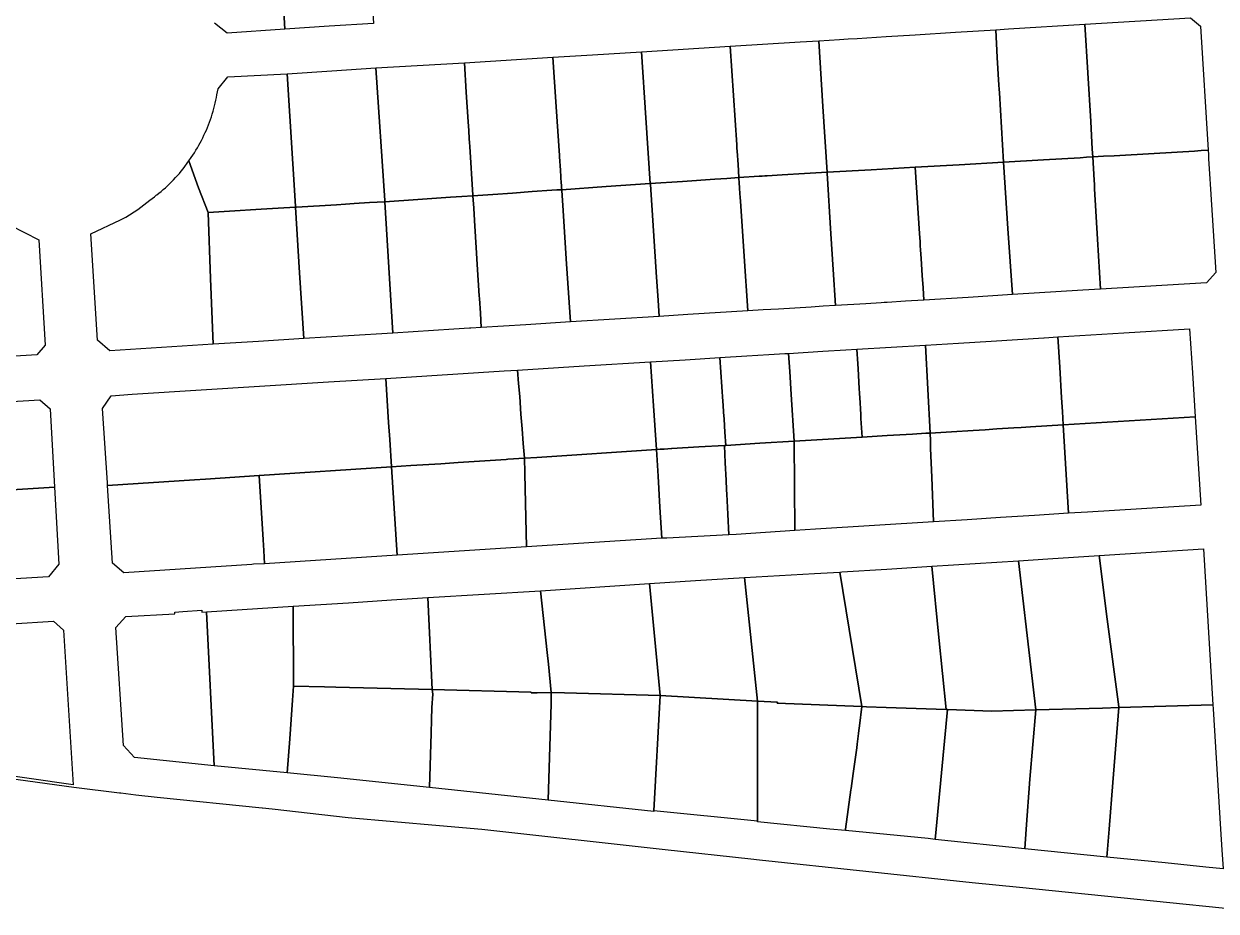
# Model space of a CAD drawing. Header units: metres. Extents: x 3 to 1005126, y 39 to 4383651.
# Drawn here: x 478364.9 to 478634.7, y 4363776.8 to 4363977.7 of the extents above; entities that cross this region are included whole.
import ezdxf

# ---------------------------------------------------------------- set-up
doc = ezdxf.new("R2010")
doc.units = ezdxf.units.M
doc.header["$MEASUREMENT"] = 0
doc.layers.add('TM_Llucmajor', color=7, linetype='Continuous')

msp = doc.modelspace()

# ---------------------------------------------------------------- linework, layer by layer
at = {"layer": 'TM_Llucmajor', "linetype": 'Continuous', "flags": 128}
for points in [[(478423.98, 4363976.51), (478423.29, 4363988.41), (478422.59, 4364000.3), (478422.41, 4364003.35), (478422.24, 4364006.41), (478439.49, 4364007.51), (478442.28, 4364007.69), (478443.16, 4363992.74), (478444.05, 4363977.8), (478434.01, 4363977.16), (478423.98, 4363976.51)], [(478606.32, 4363955.56), (478605.66, 4363966.59), (478605.01, 4363977.62), (478628.92, 4363979.1), (478631.14, 4363977.16), (478632.89, 4363949.09), (478631.34, 4363949), (478629.8, 4363948.91), (478620.72, 4363948.38), (478611.64, 4363947.85), (478609.21, 4363947.71), (478606.79, 4363947.57), (478606.68, 4363949.34), (478606.5, 4363952.45), (478606.32, 4363955.56)], [(478546.67, 4363944.1), (478545.72, 4363958.99), (478544.78, 4363973.88), (478547.12, 4363974.02), (478549.45, 4363974.17), (478551.46, 4363974.29), (478553.48, 4363974.42), (478560.03, 4363974.82), (478566.58, 4363975.23), (478575.7, 4363975.79), (478584.83, 4363976.36), (478585.19, 4363970.1), (478585.55, 4363963.85), (478585.6, 4363962.95), (478585.66, 4363962.06), (478586.11, 4363954.23), (478586.56, 4363946.4), (478576.59, 4363945.82), (478566.62, 4363945.25), (478556.64, 4363944.67), (478546.67, 4363944.1)], [(478586.56, 4363946.4), (478586.11, 4363954.23), (478585.66, 4363962.06), (478585.6, 4363962.95), (478585.55, 4363963.85), (478585.19, 4363970.1), (478584.83, 4363976.36), (478587.74, 4363976.54), (478605.01, 4363977.62), (478605.66, 4363966.59), (478606.32, 4363955.56), (478606.5, 4363952.45), (478606.68, 4363949.34), (478606.79, 4363947.57), (478605.35, 4363947.49), (478603.91, 4363947.4), (478595.67, 4363946.92), (478586.56, 4363946.4)], [(478526.21, 4363950.31), (478525.47, 4363961.47), (478524.72, 4363972.64), (478540.55, 4363973.62), (478544.78, 4363973.88), (478545.72, 4363958.99), (478546.67, 4363944.1), (478541.59, 4363943.8), (478536.51, 4363943.51), (478534.26, 4363943.38), (478533.12, 4363943.32), (478532.56, 4363943.28), (478532, 4363943.25), (478531.7, 4363943.23), (478531.4, 4363943.22), (478531.29, 4363943.21), (478526.71, 4363942.9), (478526.51, 4363945.88), (478526.31, 4363948.86), (478526.26, 4363949.58), (478526.21, 4363950.31)], [(478465.44, 4363955.49), (478465.01, 4363962.2), (478464.58, 4363968.91), (478484.61, 4363970.15), (478485.36, 4363958.91), (478486.1, 4363947.87), (478486.11, 4363947.74), (478486.12, 4363947.61), (478486.32, 4363944.59), (478486.52, 4363941.57), (478486.53, 4363941.36), (478486.55, 4363941.15), (478486.58, 4363940.66), (478486.61, 4363940.16), (478485.5, 4363940.09), (478484.4, 4363940.01), (478479.94, 4363939.71), (478475.49, 4363939.4), (478471, 4363939.1), (478466.51, 4363938.79), (478466.5, 4363938.92), (478465.79, 4363949.96), (478465.74, 4363950.82), (478465.68, 4363951.68), (478465.56, 4363953.58), (478465.44, 4363955.49)], [(478486.1, 4363947.87), (478485.36, 4363958.91), (478484.61, 4363970.15), (478493.6, 4363970.71), (478504.66, 4363971.4), (478505.66, 4363956.41), (478506.66, 4363941.53), (478496.64, 4363940.85), (478486.61, 4363940.16), (478486.58, 4363940.66), (478486.55, 4363941.15), (478486.53, 4363941.36), (478486.52, 4363941.57), (478486.32, 4363944.59), (478486.12, 4363947.61), (478486.11, 4363947.74), (478486.1, 4363947.87)], [(478506.66, 4363941.53), (478505.66, 4363956.41), (478504.66, 4363971.4), (478524.72, 4363972.64), (478525.47, 4363961.47), (478526.21, 4363950.31), (478526.26, 4363949.58), (478526.31, 4363948.86), (478526.51, 4363945.88), (478526.71, 4363942.9), (478523.99, 4363942.71), (478521.28, 4363942.53), (478513.97, 4363942.03), (478506.66, 4363941.53)], [(478426.37, 4363936.19), (478426.36, 4363936.42), (478424.5, 4363966.4), (478434.6, 4363967.04), (478444.55, 4363967.76), (478446.57, 4363937.68), (478446.58, 4363937.44), (478443.13, 4363937.22), (478439.68, 4363937.01), (478437.65, 4363936.88), (478435.62, 4363936.76), (478426.58, 4363936.2), (478426.37, 4363936.19)], [(478446.58, 4363937.44), (478446.57, 4363937.68), (478444.55, 4363967.76), (478464.58, 4363968.91), (478465.01, 4363962.2), (478465.44, 4363955.49), (478465.56, 4363953.58), (478465.68, 4363951.68), (478465.74, 4363950.82), (478465.79, 4363949.96), (478466.5, 4363938.92), (478466.51, 4363938.79), (478463.98, 4363938.62), (478461.45, 4363938.45), (478454.02, 4363937.94), (478446.58, 4363937.44)], [(478406.58, 4363934.96), (478404.38, 4363940.61), (478402.23, 4363946.68), (478402.78, 4363947.44), (478403.14, 4363947.98), (478403.5, 4363948.53), (478403.83, 4363949.08), (478404.16, 4363949.62), (478404.48, 4363950.2), (478404.79, 4363950.76), (478405.09, 4363951.33), (478405.38, 4363951.91), (478405.66, 4363952.49), (478405.93, 4363953.07), (478406.19, 4363953.66), (478406.43, 4363954.26), (478406.67, 4363954.86), (478406.9, 4363955.46), (478407.12, 4363956.07), (478407.33, 4363956.67), (478407.53, 4363957.29), (478407.71, 4363957.9), (478407.89, 4363958.52), (478408.05, 4363959.15), (478408.2, 4363959.78), (478408.34, 4363960.4), (478408.47, 4363961.04), (478408.6, 4363961.66), (478408.86, 4363963.02), (478411.02, 4363965.69), (478424.5, 4363966.4), (478426.36, 4363936.42), (478426.37, 4363936.19), (478422.48, 4363935.95), (478418.6, 4363935.71), (478416.22, 4363935.56), (478413.83, 4363935.41), (478410.21, 4363935.19), (478406.58, 4363934.96)], [(478607.1, 4363942.28), (478606.95, 4363944.93), (478606.79, 4363947.57), (478609.21, 4363947.71), (478611.64, 4363947.85), (478620.72, 4363948.38), (478629.8, 4363948.91), (478631.34, 4363949), (478632.89, 4363949.09), (478632.95, 4363948.1), (478633.01, 4363947.12), (478633.22, 4363943.71), (478633.43, 4363940.31), (478634.61, 4363921.39), (478632.57, 4363919.09), (478608.56, 4363917.63), (478607.89, 4363928.97), (478607.22, 4363940.32), (478607.16, 4363941.3), (478607.1, 4363942.28)], [(478407.72, 4363905.16), (478384.37, 4363903.66), (478381.56, 4363906.12), (478380.08, 4363930.18), (478386.74, 4363933.33), (478387.99, 4363933.96), (478390.71, 4363935.64), (478393.38, 4363937.81), (478393.9, 4363938.18), (478394.43, 4363938.56), (478394.87, 4363938.91), (478395.02, 4363939.02), (478395.45, 4363939.37), (478395.94, 4363939.77), (478396.43, 4363940.19), (478396.92, 4363940.61), (478397.4, 4363941.05), (478397.87, 4363941.5), (478398.33, 4363941.95), (478398.78, 4363942.41), (478399.23, 4363942.88), (478399.66, 4363943.35), (478400.1, 4363943.83), (478400.51, 4363944.32), (478400.95, 4363944.84), (478402.23, 4363946.68), (478404.38, 4363940.61), (478406.58, 4363934.96), (478407.15, 4363920.06), (478407.72, 4363905.16)], [(478567.82, 4363926.54), (478567.76, 4363927.45), (478567.71, 4363928.37), (478567.59, 4363930.2), (478566.62, 4363945.25), (478576.59, 4363945.82), (478586.56, 4363946.4), (478587.58, 4363931.4), (478588.6, 4363916.4), (478578.58, 4363915.78), (478568.56, 4363915.15), (478568.38, 4363917.93), (478568.2, 4363920.7), (478567.95, 4363924.54), (478567.82, 4363926.54)], [(478588.6, 4363916.4), (478587.58, 4363931.4), (478586.56, 4363946.4), (478595.67, 4363946.92), (478603.91, 4363947.4), (478605.35, 4363947.49), (478606.79, 4363947.57), (478606.95, 4363944.93), (478607.1, 4363942.28), (478607.16, 4363941.3), (478607.22, 4363940.32), (478607.89, 4363928.97), (478608.56, 4363917.63), (478604.51, 4363917.38), (478588.6, 4363916.4)], [(478526.78, 4363941.77), (478526.72, 4363942.67), (478526.71, 4363942.9), (478531.29, 4363943.21), (478531.4, 4363943.22), (478531.7, 4363943.23), (478532, 4363943.25), (478532.56, 4363943.28), (478533.12, 4363943.32), (478534.26, 4363943.38), (478536.51, 4363943.51), (478541.59, 4363943.8), (478546.67, 4363944.1), (478546.68, 4363943.9), (478547.55, 4363930.19), (478548.06, 4363922.06), (478548.58, 4363913.92), (478545.8, 4363913.75), (478543.03, 4363913.58), (478539.35, 4363913.35), (478535.66, 4363913.13), (478532.19, 4363912.92), (478528.73, 4363912.7), (478527.9, 4363925.12), (478527.07, 4363937.54), (478527.01, 4363938.4), (478526.95, 4363939.27), (478526.87, 4363940.52), (478526.78, 4363941.77)], [(478548.58, 4363913.92), (478548.06, 4363922.06), (478547.55, 4363930.19), (478546.68, 4363943.9), (478546.67, 4363944.1), (478556.64, 4363944.67), (478566.62, 4363945.25), (478567.59, 4363930.2), (478567.71, 4363928.37), (478567.76, 4363927.45), (478567.82, 4363926.54), (478567.95, 4363924.54), (478568.2, 4363920.7), (478568.38, 4363917.93), (478568.56, 4363915.15), (478564.43, 4363914.9), (478560.3, 4363914.64), (478559.6, 4363914.6), (478558.9, 4363914.56), (478555.42, 4363914.34), (478548.58, 4363913.92)], [(478486.85, 4363936.59), (478486.62, 4363939.99), (478486.61, 4363940.16), (478496.64, 4363940.85), (478506.66, 4363941.53), (478506.67, 4363941.33), (478508.08, 4363920.32), (478508.42, 4363915.17), (478508.67, 4363911.46), (478498.64, 4363910.83), (478488.61, 4363910.21), (478487.73, 4363923.4), (478486.85, 4363936.59)], [(478508.08, 4363920.32), (478506.67, 4363941.33), (478506.66, 4363941.53), (478513.97, 4363942.03), (478521.28, 4363942.53), (478523.99, 4363942.71), (478526.71, 4363942.9), (478526.72, 4363942.67), (478526.78, 4363941.77), (478526.87, 4363940.52), (478526.95, 4363939.27), (478527.01, 4363938.4), (478527.07, 4363937.54), (478527.9, 4363925.12), (478528.73, 4363912.7), (478515.16, 4363911.87), (478508.67, 4363911.46), (478508.42, 4363915.17), (478508.08, 4363920.32)], [(478340.88, 4363901.13), (478338.85, 4363931), (478347.46, 4363940.37), (478351.54, 4363937.15), (478355.08, 4363935.06), (478361.83, 4363932.11), (478368.28, 4363928.82), (478369.73, 4363904.92), (478367.8, 4363902.74), (478340.88, 4363901.13)], [(478448.43, 4363907.7), (478447.51, 4363922.56), (478446.58, 4363937.44), (478454.02, 4363937.94), (478461.45, 4363938.45), (478463.98, 4363938.62), (478466.51, 4363938.79), (478466.69, 4363935.98), (478466.87, 4363933.16), (478467.1, 4363929.47), (478467.34, 4363925.78), (478467.42, 4363924.51), (478467.5, 4363923.24), (478467.96, 4363916.09), (478468, 4363915.52), (478468.21, 4363912.23), (478468.42, 4363908.94), (478466.05, 4363908.79), (478465.74, 4363908.77), (478462.18, 4363908.55), (478448.43, 4363907.7)], [(478466.87, 4363933.16), (478466.69, 4363935.98), (478466.51, 4363938.79), (478471, 4363939.1), (478475.49, 4363939.4), (478479.94, 4363939.71), (478484.4, 4363940.01), (478485.5, 4363940.09), (478486.61, 4363940.16), (478486.62, 4363939.99), (478486.85, 4363936.59), (478487.73, 4363923.4), (478488.61, 4363910.21), (478478.52, 4363909.57), (478468.42, 4363908.94), (478468.21, 4363912.23), (478468, 4363915.52), (478467.96, 4363916.09), (478467.5, 4363923.24), (478467.42, 4363924.51), (478467.34, 4363925.78), (478467.1, 4363929.47), (478466.87, 4363933.16)], [(478407.72, 4363905.16), (478407.15, 4363920.06), (478406.58, 4363934.96), (478410.21, 4363935.19), (478413.83, 4363935.41), (478416.22, 4363935.56), (478418.6, 4363935.71), (478422.48, 4363935.95), (478426.37, 4363936.19), (478427.3, 4363921.31), (478428.22, 4363906.44), (478417.97, 4363905.8), (478407.72, 4363905.16)], [(478428.22, 4363906.44), (478427.3, 4363921.31), (478426.37, 4363936.19), (478426.58, 4363936.2), (478435.62, 4363936.76), (478437.65, 4363936.88), (478439.68, 4363937.01), (478443.13, 4363937.22), (478446.58, 4363937.44), (478447.51, 4363922.56), (478448.43, 4363907.7), (478438.33, 4363907.06), (478428.22, 4363906.44)], [(478599.73, 4363893.06), (478599.31, 4363899.94), (478598.9, 4363906.82), (478613.8, 4363907.75), (478628.7, 4363908.68), (478629.34, 4363898.68), (478629.98, 4363888.69), (478615.04, 4363887.79), (478600.1, 4363886.88), (478599.91, 4363889.97), (478599.73, 4363893.06)], [(478569.97, 4363885.06), (478569.47, 4363895.01), (478568.97, 4363904.99), (478576.38, 4363905.44), (478583.79, 4363905.89), (478589.77, 4363906.26), (478595.74, 4363906.62), (478595.82, 4363906.63), (478598.9, 4363906.82), (478599.31, 4363899.94), (478599.73, 4363893.06), (478599.91, 4363889.97), (478600.1, 4363886.88), (478596.41, 4363886.66), (478592.71, 4363886.44), (478590.61, 4363886.31), (478588.9, 4363886.2), (478585.09, 4363885.98), (478582.42, 4363885.81), (478579.75, 4363885.65), (478574.86, 4363885.36), (478569.97, 4363885.06)], [(478523.13, 4363891.35), (478523.07, 4363892.21), (478522.39, 4363902.15), (478528.54, 4363902.53), (478533.45, 4363902.83), (478537.07, 4363903.05), (478537.95, 4363903.1), (478538.21, 4363899.01), (478538.54, 4363893.81), (478539.21, 4363883.2), (478531.48, 4363882.73), (478523.75, 4363882.26), (478523.55, 4363885.22), (478523.35, 4363888.17), (478523.24, 4363889.76), (478523.13, 4363891.35)], [(478538.21, 4363899.01), (478537.95, 4363903.1), (478545.69, 4363903.58), (478550.93, 4363903.89), (478553.43, 4363904.05), (478553.62, 4363900.72), (478553.69, 4363899.59), (478553.95, 4363895.13), (478554.01, 4363894.07), (478554.14, 4363891.91), (478554.21, 4363890.56), (478554.29, 4363889.22), (478554.32, 4363888.78), (478554.34, 4363888.34), (478554.47, 4363886.23), (478554.59, 4363884.13), (478546.9, 4363883.66), (478539.21, 4363883.2), (478538.54, 4363893.81), (478538.21, 4363899.01)], [(478553.95, 4363895.13), (478553.69, 4363899.59), (478553.62, 4363900.72), (478553.43, 4363904.05), (478561.2, 4363904.52), (478568.97, 4363904.99), (478569.47, 4363895.01), (478569.97, 4363885.06), (478568.99, 4363885), (478565.97, 4363884.82), (478560.28, 4363884.47), (478554.59, 4363884.13), (478554.47, 4363886.23), (478554.34, 4363888.34), (478554.32, 4363888.78), (478554.29, 4363889.22), (478554.21, 4363890.56), (478554.14, 4363891.91), (478554.01, 4363894.07), (478553.95, 4363895.13)], [(478477.66, 4363885.98), (478477.4, 4363889.33), (478477.1, 4363893.31), (478476.87, 4363896.3), (478476.64, 4363899.3), (478491.67, 4363900.24), (478506.7, 4363901.17), (478507.37, 4363891.24), (478508.04, 4363881.31), (478480.96, 4363879.54), (478478.16, 4363879.35), (478477.91, 4363882.66), (478477.66, 4363885.98)], [(478508.04, 4363881.31), (478507.37, 4363891.24), (478506.7, 4363901.17), (478514.54, 4363901.66), (478522.39, 4363902.15), (478523.07, 4363892.21), (478523.13, 4363891.35), (478523.24, 4363889.76), (478523.35, 4363888.17), (478523.55, 4363885.22), (478523.75, 4363882.26), (478523.45, 4363882.24), (478517.66, 4363881.9), (478511.56, 4363881.53), (478511.47, 4363881.53), (478509.8, 4363881.42), (478508.93, 4363881.37), (478508.04, 4363881.31)], [(478383.83, 4363873.16), (478383.79, 4363873.79), (478382.69, 4363890.61), (478384.66, 4363893.5), (478389.38, 4363893.85), (478433.81, 4363896.64), (478440.29, 4363897.04), (478446.78, 4363897.44), (478447.44, 4363887.41), (478447.7, 4363883.57), (478448.1, 4363877.38), (478418.12, 4363875.41), (478406, 4363874.62), (478403.5, 4363874.45), (478383.83, 4363873.16)], [(478447.7, 4363883.57), (478447.44, 4363887.41), (478446.78, 4363897.44), (478459.57, 4363898.24), (478461.97, 4363898.39), (478467.77, 4363898.75), (478473.58, 4363899.11), (478475.11, 4363899.2), (478476.64, 4363899.3), (478476.87, 4363896.3), (478477.1, 4363893.31), (478477.4, 4363889.33), (478477.66, 4363885.98), (478477.91, 4363882.66), (478478.16, 4363879.35), (478474.42, 4363879.11), (478474.07, 4363879.08), (478463.16, 4363878.37), (478459.28, 4363878.11), (478452.48, 4363877.67), (478448.1, 4363877.38), (478447.7, 4363883.57)], [(478341.08, 4363883.3), (478340.65, 4363890.88), (478368.53, 4363892.56), (478370.87, 4363890.54), (478371.84, 4363872.79), (478345.23, 4363871.16), (478341.78, 4363870.96), (478341.48, 4363876.28), (478341.24, 4363880.52), (478341.08, 4363883.3)], [(478570.1, 4363881.56), (478570.04, 4363883.31), (478569.97, 4363885.06), (478574.86, 4363885.36), (478579.75, 4363885.65), (478582.42, 4363885.81), (478585.09, 4363885.98), (478588.9, 4363886.2), (478590.61, 4363886.31), (478592.71, 4363886.44), (478596.41, 4363886.66), (478600.1, 4363886.88), (478601.3, 4363866.88), (478593.62, 4363866.39), (478585.94, 4363865.91), (478578.34, 4363865.43), (478570.74, 4363864.95), (478570.35, 4363875.05), (478570.1, 4363881.56)], [(478601.3, 4363866.88), (478600.1, 4363886.88), (478615.04, 4363887.79), (478629.98, 4363888.69), (478631.26, 4363868.73), (478605.62, 4363867.15), (478601.3, 4363866.88)], [(478539.34, 4363862.96), (478539.21, 4363883.2), (478546.9, 4363883.66), (478554.59, 4363884.13), (478560.28, 4363884.47), (478565.97, 4363884.82), (478568.99, 4363885), (478569.97, 4363885.06), (478570.04, 4363883.31), (478570.1, 4363881.56), (478570.35, 4363875.05), (478570.74, 4363864.95), (478544.03, 4363863.26), (478539.34, 4363862.96)], [(478478.24, 4363876.06), (478478.16, 4363879.35), (478480.96, 4363879.54), (478508.04, 4363881.31), (478508.41, 4363875.28), (478508.85, 4363868.25), (478509.29, 4363861.22), (478478.63, 4363859.26), (478478.24, 4363875.84), (478478.24, 4363876.06)], [(478508.41, 4363875.28), (478508.04, 4363881.31), (478508.93, 4363881.37), (478509.8, 4363881.42), (478511.47, 4363881.53), (478511.56, 4363881.53), (478517.66, 4363881.9), (478523.45, 4363882.24), (478523.64, 4363878.29), (478523.83, 4363874.38), (478523.94, 4363872.16), (478523.98, 4363871.22), (478524.2, 4363866.67), (478524.43, 4363862.03), (478510.42, 4363861.29), (478509.29, 4363861.22), (478508.85, 4363868.25), (478508.41, 4363875.28)], [(478523.83, 4363874.38), (478523.64, 4363878.29), (478523.45, 4363882.24), (478523.75, 4363882.26), (478531.48, 4363882.73), (478539.21, 4363883.2), (478539.34, 4363862.96), (478526.08, 4363862.12), (478524.43, 4363862.03), (478524.2, 4363866.67), (478523.98, 4363871.22), (478523.94, 4363872.16), (478523.83, 4363874.38)], [(478449.4, 4363857.4), (478448.1, 4363877.38), (478452.48, 4363877.67), (478459.28, 4363878.11), (478463.16, 4363878.37), (478474.07, 4363879.08), (478474.42, 4363879.11), (478478.16, 4363879.35), (478478.24, 4363876.06), (478478.24, 4363875.84), (478478.63, 4363859.26), (478449.4, 4363857.4)], [(478419.17, 4363858.45), (478419.03, 4363860.85), (478418.12, 4363875.41), (478448.1, 4363877.38), (478449.4, 4363857.4), (478419.36, 4363855.48), (478419.17, 4363858.45)], [(478416.84, 4363855.33), (478416.5, 4363855.3), (478387.5, 4363853.44), (478384.94, 4363855.62), (478383.83, 4363873.16), (478403.5, 4363874.45), (478406, 4363874.62), (478418.12, 4363875.41), (478419.03, 4363860.85), (478419.17, 4363858.45), (478419.36, 4363855.48), (478416.84, 4363855.33)], [(478342.09, 4363865.48), (478341.78, 4363870.96), (478345.23, 4363871.16), (478371.84, 4363872.79), (478372.8, 4363855.39), (478370.45, 4363852.51), (478342.92, 4363850.82), (478342.09, 4363865.48)], [(478593.92, 4363822.36), (478591.95, 4363839.25), (478589.98, 4363856.15), (478596.59, 4363856.57), (478608.26, 4363857.32), (478610.06, 4363842.9), (478612.71, 4363823.1), (478612.7, 4363822.91), (478608.99, 4363822.8), (478593.92, 4363822.36)], [(478612.7, 4363822.91), (478612.71, 4363823.1), (478610.06, 4363842.9), (478608.26, 4363857.32), (478620.04, 4363858.08), (478631.82, 4363858.83), (478632.9, 4363841.19), (478633.99, 4363823.54), (478623.35, 4363823.22), (478612.7, 4363822.91)], [(478554.5, 4363823.14), (478549.57, 4363853.59), (478550.02, 4363853.62), (478560.19, 4363854.26), (478570.35, 4363854.9), (478571.97, 4363838.75), (478573.6, 4363822.44), (478560.07, 4363822.95), (478555.61, 4363823.1), (478554.5, 4363823.14)], [(478573.6, 4363822.44), (478571.97, 4363838.75), (478570.35, 4363854.9), (478580.17, 4363855.53), (478589.98, 4363856.15), (478591.95, 4363839.25), (478593.92, 4363822.36), (478588.83, 4363822.21), (478583.98, 4363822.06), (478573.91, 4363822.43), (478573.6, 4363822.44)], [(478508.88, 4363825.61), (478506.46, 4363850.97), (478516.91, 4363851.68), (478527.95, 4363852.32), (478530.9, 4363824.35), (478508.88, 4363825.61)], [(478530.9, 4363824.35), (478527.95, 4363852.32), (478543.84, 4363853.23), (478549.57, 4363853.59), (478554.5, 4363823.14), (478535.4, 4363823.87), (478535.43, 4363824.15), (478530.9, 4363824.35)], [(478457.31, 4363826.96), (478456.32, 4363847.79), (478481.78, 4363849.3), (478483.35, 4363835.35), (478483.61, 4363832.72), (478484.26, 4363826.29), (478481.08, 4363826.23), (478479.72, 4363826.21), (478479.71, 4363826.4), (478457.31, 4363826.96)], [(478483.61, 4363832.72), (478483.35, 4363835.35), (478481.78, 4363849.3), (478506.46, 4363850.97), (478508.88, 4363825.61), (478487.28, 4363826.2), (478484.26, 4363826.29), (478483.61, 4363832.72)], [(478425.93, 4363827.74), (478425.95, 4363827.97), (478425.83, 4363845.82), (478438.35, 4363846.6), (478448.1, 4363847.31), (478456.32, 4363847.79), (478457.31, 4363826.96), (478435.48, 4363827.5), (478432.95, 4363827.56), (478425.93, 4363827.74)], [(478407.98, 4363809.71), (478389.9, 4363811.57), (478387.46, 4363814.28), (478385.72, 4363841.01), (478387.98, 4363843.49), (478399.08, 4363844.09), (478399.04, 4363844.53), (478400.84, 4363844.64), (478405.17, 4363844.92), (478405.2, 4363844.53), (478406.22, 4363844.59), (478407.98, 4363809.71)], [(478407.98, 4363809.71), (478406.22, 4363844.59), (478425.83, 4363845.82), (478425.95, 4363827.97), (478425.93, 4363827.74), (478425.71, 4363824.56), (478425.08, 4363815.85), (478424.52, 4363808.11), (478407.98, 4363809.71)], [(478354.28, 4363821.56), (478352.36, 4363841.27), (478371.61, 4363842.47), (478373.9, 4363840.46), (478376.05, 4363805.38), (478356.06, 4363808.28), (478355.57, 4363808.34), (478354.47, 4363819.58), (478354.14, 4363821.54), (478354.28, 4363821.56)], [(478456.67, 4363804.8), (478435.84, 4363807.02), (478424.52, 4363808.11), (478425.08, 4363815.85), (478425.71, 4363824.56), (478425.93, 4363827.74), (478432.95, 4363827.56), (478435.48, 4363827.5), (478457.31, 4363826.96), (478457.42, 4363825.97), (478457.22, 4363822.92), (478457.13, 4363820.13), (478457.04, 4363817.08), (478456.67, 4363804.8)], [(478483.56, 4363801.92), (478456.67, 4363804.8), (478457.04, 4363817.08), (478457.13, 4363820.13), (478457.22, 4363822.92), (478457.42, 4363825.97), (478457.31, 4363826.96), (478479.71, 4363826.4), (478479.72, 4363826.21), (478481.08, 4363826.23), (478484.26, 4363826.29), (478484.22, 4363824.53), (478484.22, 4363824.3), (478484.19, 4363823.76), (478483.56, 4363801.92)], [(478507.45, 4363799.49), (478507.44, 4363799.37), (478483.56, 4363801.92), (478484.19, 4363823.76), (478484.22, 4363824.3), (478484.22, 4363824.53), (478484.26, 4363826.29), (478487.28, 4363826.2), (478508.88, 4363825.61), (478507.45, 4363799.49)], [(478530.92, 4363797.15), (478507.45, 4363799.49), (478508.88, 4363825.61), (478530.9, 4363824.35), (478530.92, 4363817.07), (478530.92, 4363808.04), (478530.92, 4363800.05), (478530.92, 4363797.15)], [(478530.9, 4363824.35), (478535.43, 4363824.15), (478535.4, 4363823.87), (478554.5, 4363823.14), (478554.01, 4363818.8), (478553.89, 4363817.74), (478553.81, 4363817.04), (478553.48, 4363814.59), (478553.37, 4363813.79), (478552.59, 4363807.98), (478552.12, 4363804.59), (478552.07, 4363804.25), (478550.86, 4363795.39), (478550.81, 4363795.04), (478547.26, 4363795.39), (478530.92, 4363797), (478530.92, 4363797.15), (478530.92, 4363800.05), (478530.92, 4363808.04), (478530.92, 4363817.07), (478530.9, 4363824.35)], [(478571.16, 4363793.05), (478569.51, 4363793.22), (478550.81, 4363795.04), (478550.86, 4363795.39), (478552.07, 4363804.25), (478552.12, 4363804.59), (478552.59, 4363807.98), (478553.37, 4363813.79), (478553.48, 4363814.59), (478553.81, 4363817.04), (478553.89, 4363817.74), (478554.01, 4363818.8), (478554.5, 4363823.14), (478555.61, 4363823.1), (478560.07, 4363822.95), (478573.6, 4363822.44), (478573.91, 4363822.43), (478571.38, 4363795.39), (478571.16, 4363793.05)], [(478591.43, 4363790.95), (478571.16, 4363793.05), (478571.38, 4363795.39), (478573.91, 4363822.43), (478583.98, 4363822.06), (478588.83, 4363822.21), (478593.92, 4363822.36), (478592.56, 4363806.65), (478591.75, 4363795.39), (478591.43, 4363790.95)], [(478609.99, 4363789.02), (478591.43, 4363790.95), (478591.75, 4363795.39), (478592.56, 4363806.65), (478593.92, 4363822.36), (478608.99, 4363822.8), (478612.7, 4363822.91), (478611.35, 4363805.97), (478610.5, 4363795.39), (478609.99, 4363789.02)], [(478632.38, 4363786.8), (478623.15, 4363787.72), (478609.99, 4363789.02), (478610.5, 4363795.39), (478611.35, 4363805.97), (478612.7, 4363822.91), (478623.35, 4363823.22), (478633.99, 4363823.54), (478634.05, 4363822.62), (478635.72, 4363795.39), (478636.01, 4363790.72), (478636.28, 4363786.41), (478632.38, 4363786.8)]]:
    msp.add_lwpolyline(points, close=True, dxfattribs=at)
for points in [[(478423.29, 4363988.41), (478423.98, 4363976.51), (478423.98, 4363976.51), (478410.93, 4363975.56), (478408.01, 4363977.83)], [(478354.77, 4363807.79), (478376.18, 4363804.85), (478386.52, 4363803.61), (478386.83, 4363803.57), (478390.21, 4363803.17), (478395.09, 4363802.58), (478418.82, 4363800.2), (478418.9, 4363800.19), (478421.09, 4363799.94), (478432.35, 4363798.67), (478438.32, 4363797.99), (478458.94, 4363796.21), (478468.52, 4363795.39), (478509.99, 4363790.75), (478529.41, 4363788.67), (478531.34, 4363788.46), (478579.53, 4363783.32), (478590.23, 4363782.23), (478643.5, 4363776.8)]]:
    msp.add_lwpolyline(points, dxfattribs=at)

doc.saveas('drawing.dxf')
